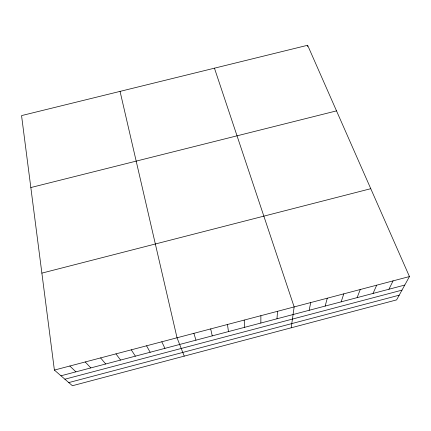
<?xml version="1.0" encoding="UTF-8"?>
<svg xmlns="http://www.w3.org/2000/svg" width="431" height="431" viewBox="0 0 431 431"><rect width="100%" height="100%" fill="white"/><g stroke="black" fill="none" stroke-linecap="round" stroke-linejoin="round"><path stroke-width="0.65" d="M260.847 323.04L260.884 315.691M276.982 318.784L277.537 311.306M307.513 46.607L307.637 45.266L21.55 115.6L54.387 370.084L72.403 385.734L396.617 299.89L409.45 276.557L307.637 45.266M291.194 327.802L294.157 306.926L214.444 68.179M309.14 310.298L310.74 302.562M325.163 306.069L327.285 298.204M341.158 301.851L343.793 293.856M357.11 297.638L360.262 289.513M373.036 293.436L376.694 285.187M388.924 289.244L393.088 280.867M60.96 375.794L404.774 285.058M64.887 379.205L401.978 290.144M68.777 382.583L399.203 295.187M54.387 370.084L409.45 276.557M41.877 273.125L370.773 188.692M30.833 187.544L336.519 110.875M69.827 366.016L75.899 371.851M85.241 361.959L90.812 367.918M100.617 357.908L105.692 363.99M115.961 353.867L120.545 360.068M131.277 349.832L135.366 356.157M146.562 345.807L150.16 352.251M161.808 341.788L164.922 348.356M184.236 356.125L177.033 337.78L120.06 91.383M193.88 333.341L195.97 340.167M210.684 328.912L212.241 335.868M227.455 324.5L228.478 331.584M244.188 320.088L244.684 327.307"/></g></svg>
